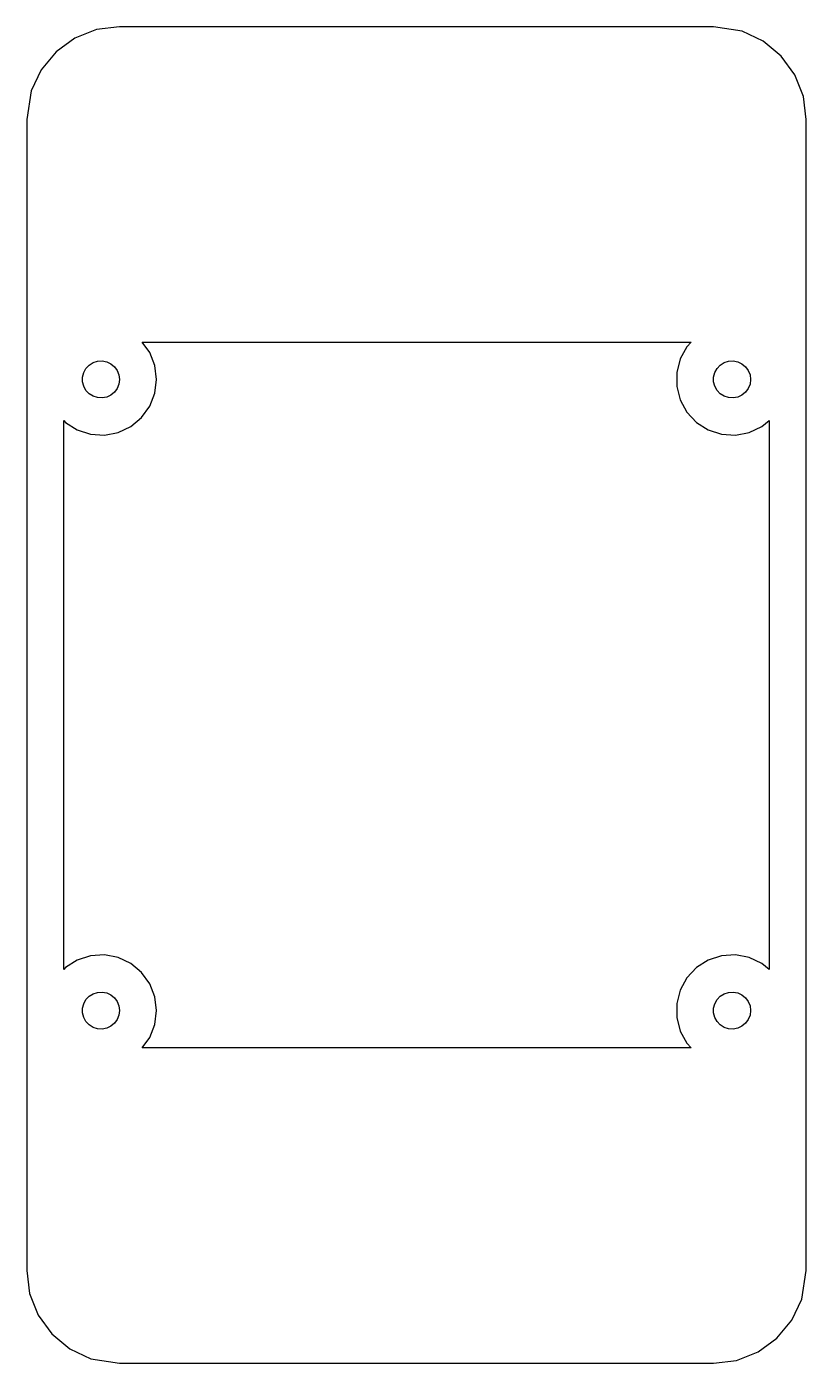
# Model space of a CAD drawing. Header units: metres. Extents: x -21 to 21, y -36 to 36.
import ezdxf

# ---------------------------------------------------------------- set-up
doc = ezdxf.new("R2010")
doc.units = ezdxf.units.M

msp = doc.modelspace()

# ---------------------------------------------------------------- linework, layer by layer
for p, q in [((-16, 36), (-17.2435, 35.8429)), ((16, 36), (-16, 36)), ((17.5451, 35.7553), (16, 36)), ((-18.4088, 35.3815), (-19.4227, 34.6448)), ((-17.2435, 35.8429), (-18.4088, 35.3815)), ((18.6791, 35.2216), (17.5451, 35.7553)), ((-19.4227, 34.6448), (-20.2216, 33.6791)), ((19.6448, 34.4227), (18.6791, 35.2216)), ((20.3815, 33.4088), (19.6448, 34.4227)), ((-20.2216, 33.6791), (-20.7553, 32.5451)), ((20.8429, 32.2435), (20.3815, 33.4088)), ((-20.7553, 32.5451), (-21, 31)), ((21, 31), (20.8429, 32.2435)), ((-21, 31), (-21, -31)), ((21, -31), (21, 31)), ((-14.3711, 18.4453), (-14.7741, 19)), ((-14.7741, 19), (14.7952, 19)), ((14.5729, 18.7634), (14.2107, 18.1044)), ((14.7952, 19), (14.5729, 18.7634)), ((-14.0942, 17.7461), (-14.3711, 18.4453)), ((14.2107, 18.1044), (14.0237, 17.376)), ((-17.9921, 17.1253), (-17.9298, 17.3681)), ((-17.9298, 17.3681), (-17.809, 17.5878)), ((-17.809, 17.5878), (-17.6374, 17.7705)), ((-17.6374, 17.7705), (-17.4258, 17.9048)), ((-17.4258, 17.9048), (-17.1874, 17.9823)), ((-17.1874, 17.9823), (-16.9372, 17.998)), ((-16.9372, 17.998), (-16.691, 17.951)), ((-16.691, 17.951), (-16.4642, 17.8443)), ((-16.4642, 17.8443), (-16.271, 17.6845)), ((-16.271, 17.6845), (-16.1237, 17.4818)), ((-16.1237, 17.4818), (-16.0314, 17.2487)), ((-14, 17), (-14.0942, 17.7461)), ((14.0237, 17.376), (14.0237, 16.624)), ((16.0079, 17.1253), (16.0702, 17.3681)), ((16.0702, 17.3681), (16.191, 17.5878)), ((16.191, 17.5878), (16.3626, 17.7705)), ((16.3626, 17.7705), (16.5742, 17.9048)), ((16.5742, 17.9048), (16.8126, 17.9823)), ((16.8126, 17.9823), (17.0628, 17.998)), ((17.0628, 17.998), (17.309, 17.951)), ((17.309, 17.951), (17.5358, 17.8443)), ((17.5358, 17.8443), (17.729, 17.6845)), ((17.729, 17.6845), (17.8763, 17.4818)), ((17.8763, 17.4818), (17.9686, 17.2487)), ((-17.9921, 16.8747), (-17.9921, 17.1253)), ((-17.9298, 16.6319), (-17.9921, 16.8747)), ((-17.809, 16.4122), (-17.9298, 16.6319)), ((-16.0314, 16.7513), (-16.1237, 16.5182)), ((-16.0314, 17.2487), (-16, 17)), ((-16, 17), (-16.0314, 16.7513)), ((-14.0942, 16.2539), (-14, 17)), ((14.0237, 16.624), (14.2107, 15.8956)), ((16.0079, 16.8747), (16.0079, 17.1253)), ((16.0702, 16.6319), (16.0079, 16.8747)), ((16.191, 16.4122), (16.0702, 16.6319)), ((17.9686, 16.7513), (17.8763, 16.5182)), ((17.9686, 17.2487), (18, 17)), ((18, 17), (17.9686, 16.7513)), ((-17.6374, 16.2295), (-17.809, 16.4122)), ((-17.4258, 16.0952), (-17.6374, 16.2295)), ((-17.1874, 16.0177), (-17.4258, 16.0952)), ((-16.9372, 16.002), (-17.1874, 16.0177)), ((-16.691, 16.0489), (-16.9372, 16.002)), ((-16.4642, 16.1557), (-16.691, 16.0489)), ((-16.271, 16.3154), (-16.4642, 16.1557)), ((-16.1237, 16.5182), (-16.271, 16.3154)), ((-14.3711, 15.5547), (-14.0942, 16.2539)), ((14.2107, 15.8956), (14.5729, 15.2366)), ((16.3626, 16.2295), (16.191, 16.4122)), ((16.5742, 16.0952), (16.3626, 16.2295)), ((16.8126, 16.0177), (16.5742, 16.0952)), ((17.0628, 16.002), (16.8126, 16.0177)), ((17.309, 16.0489), (17.0628, 16.002)), ((17.5358, 16.1557), (17.309, 16.0489)), ((17.729, 16.3154), (17.5358, 16.1557)), ((17.8763, 16.5182), (17.729, 16.3154)), ((-14.8131, 14.9464), (-14.3711, 15.5547)), ((14.5729, 15.2366), (15.0877, 14.6884)), ((-19, -14.7819), (-19, 14.7819)), ((-19, 14.7819), (-18.9123, 14.6884)), ((-18.9123, 14.6884), (-18.2773, 14.2855)), ((-16.0729, 14.1468), (-15.3925, 14.467)), ((-15.3925, 14.467), (-14.8131, 14.9464)), ((15.0877, 14.6884), (15.7227, 14.2855)), ((17.927, 14.1468), (18.6075, 14.467)), ((18.6075, 14.467), (19, 14.7917)), ((19, 14.7917), (19, -14.7917)), ((-18.2773, 14.2855), (-17.5621, 14.0531)), ((-17.5621, 14.0531), (-16.8116, 14.0059)), ((-16.8116, 14.0059), (-16.0729, 14.1468)), ((15.7227, 14.2855), (16.4379, 14.0531)), ((16.4379, 14.0531), (17.1884, 14.0059)), ((17.1884, 14.0059), (17.927, 14.1468)), ((-18.2773, -14.2855), (-18.9123, -14.6884)), ((-17.5621, -14.0531), (-18.2773, -14.2855)), ((-16.8116, -14.0059), (-17.5621, -14.0531)), ((-16.0729, -14.1468), (-16.8116, -14.0059)), ((-15.3925, -14.467), (-16.0729, -14.1468)), ((15.7227, -14.2855), (15.0877, -14.6884)), ((16.4379, -14.0531), (15.7227, -14.2855)), ((17.1884, -14.0059), (16.4379, -14.0531)), ((17.927, -14.1468), (17.1884, -14.0059)), ((18.6075, -14.467), (17.927, -14.1468)), ((-18.9123, -14.6884), (-19, -14.7819)), ((-14.8131, -14.9464), (-15.3925, -14.467)), ((-14.3711, -15.5547), (-14.8131, -14.9464)), ((15.0877, -14.6884), (14.5729, -15.2366)), ((19, -14.7917), (18.6075, -14.467)), ((-14.0942, -16.2539), (-14.3711, -15.5547)), ((14.5729, -15.2366), (14.2107, -15.8956)), ((-17.9298, -16.6319), (-17.809, -16.4122)), ((-17.809, -16.4122), (-17.6374, -16.2295)), ((-17.6374, -16.2295), (-17.4258, -16.0952)), ((-17.4258, -16.0952), (-17.1874, -16.0177)), ((-17.1874, -16.0177), (-16.9372, -16.002)), ((-16.9372, -16.002), (-16.691, -16.0489)), ((-16.691, -16.0489), (-16.4642, -16.1557)), ((-16.4642, -16.1557), (-16.271, -16.3154)), ((-16.271, -16.3154), (-16.1237, -16.5182)), ((-16.1237, -16.5182), (-16.0314, -16.7513)), ((-14, -17), (-14.0942, -16.2539)), ((14.2107, -15.8956), (14.0237, -16.624)), ((16.0702, -16.6319), (16.191, -16.4122)), ((16.191, -16.4122), (16.3626, -16.2295)), ((16.3626, -16.2295), (16.5742, -16.0952)), ((16.5742, -16.0952), (16.8126, -16.0177)), ((16.8126, -16.0177), (17.0628, -16.002)), ((17.0628, -16.002), (17.309, -16.0489)), ((17.309, -16.0489), (17.5358, -16.1557)), ((17.5358, -16.1557), (17.729, -16.3154)), ((17.729, -16.3154), (17.8763, -16.5182)), ((17.8763, -16.5182), (17.9686, -16.7513)), ((-17.9921, -16.8747), (-17.9298, -16.6319)), ((-17.9921, -17.1253), (-17.9921, -16.8747)), ((-17.9298, -17.3681), (-17.9921, -17.1253)), ((-16.0314, -17.2487), (-16.1237, -17.4818)), ((-16.0314, -16.7513), (-16, -17)), ((-16, -17), (-16.0314, -17.2487)), ((-14.0942, -17.7461), (-14, -17)), ((14.0237, -16.624), (14.0237, -17.376)), ((16.0079, -16.8747), (16.0702, -16.6319)), ((16.0079, -17.1253), (16.0079, -16.8747)), ((16.0702, -17.3681), (16.0079, -17.1253)), ((17.9686, -17.2487), (17.8763, -17.4818)), ((17.9686, -16.7513), (18, -17)), ((18, -17), (17.9686, -17.2487)), ((-17.809, -17.5878), (-17.9298, -17.3681)), ((-17.6374, -17.7705), (-17.809, -17.5878)), ((-17.4258, -17.9048), (-17.6374, -17.7705)), ((-17.1874, -17.9823), (-17.4258, -17.9048)), ((-16.9372, -17.998), (-17.1874, -17.9823)), ((-16.691, -17.951), (-16.9372, -17.998)), ((-16.4642, -17.8443), (-16.691, -17.951)), ((-16.271, -17.6845), (-16.4642, -17.8443)), ((-16.1237, -17.4818), (-16.271, -17.6845)), ((-14.3711, -18.4453), (-14.0942, -17.7461)), ((14.0237, -17.376), (14.2107, -18.1044)), ((16.191, -17.5878), (16.0702, -17.3681)), ((16.3626, -17.7705), (16.191, -17.5878)), ((16.5742, -17.9048), (16.3626, -17.7705)), ((16.8126, -17.9823), (16.5742, -17.9048)), ((17.0628, -17.998), (16.8126, -17.9823)), ((17.309, -17.951), (17.0628, -17.998)), ((17.5358, -17.8443), (17.309, -17.951)), ((17.729, -17.6845), (17.5358, -17.8443)), ((17.8763, -17.4818), (17.729, -17.6845)), ((-14.7741, -19), (-14.3711, -18.4453)), ((14.2107, -18.1044), (14.5729, -18.7634)), ((14.7952, -19), (-14.7741, -19)), ((14.5729, -18.7634), (14.7952, -19)), ((-21, -31), (-20.8429, -32.2435)), ((20.7553, -32.5451), (21, -31)), ((-20.8429, -32.2435), (-20.3815, -33.4088)), ((20.2216, -33.6791), (20.7553, -32.5451)), ((-20.3815, -33.4088), (-19.6448, -34.4227)), ((19.4227, -34.6448), (20.2216, -33.6791)), ((-19.6448, -34.4227), (-18.6791, -35.2216)), ((-18.6791, -35.2216), (-17.5451, -35.7553)), ((18.4088, -35.3815), (19.4227, -34.6448)), ((-17.5451, -35.7553), (-16, -36)), ((-16, -36), (16, -36)), ((16, -36), (17.2435, -35.8429)), ((17.2435, -35.8429), (18.4088, -35.3815))]:
    msp.add_line(p, q)

doc.saveas('drawing.dxf')
